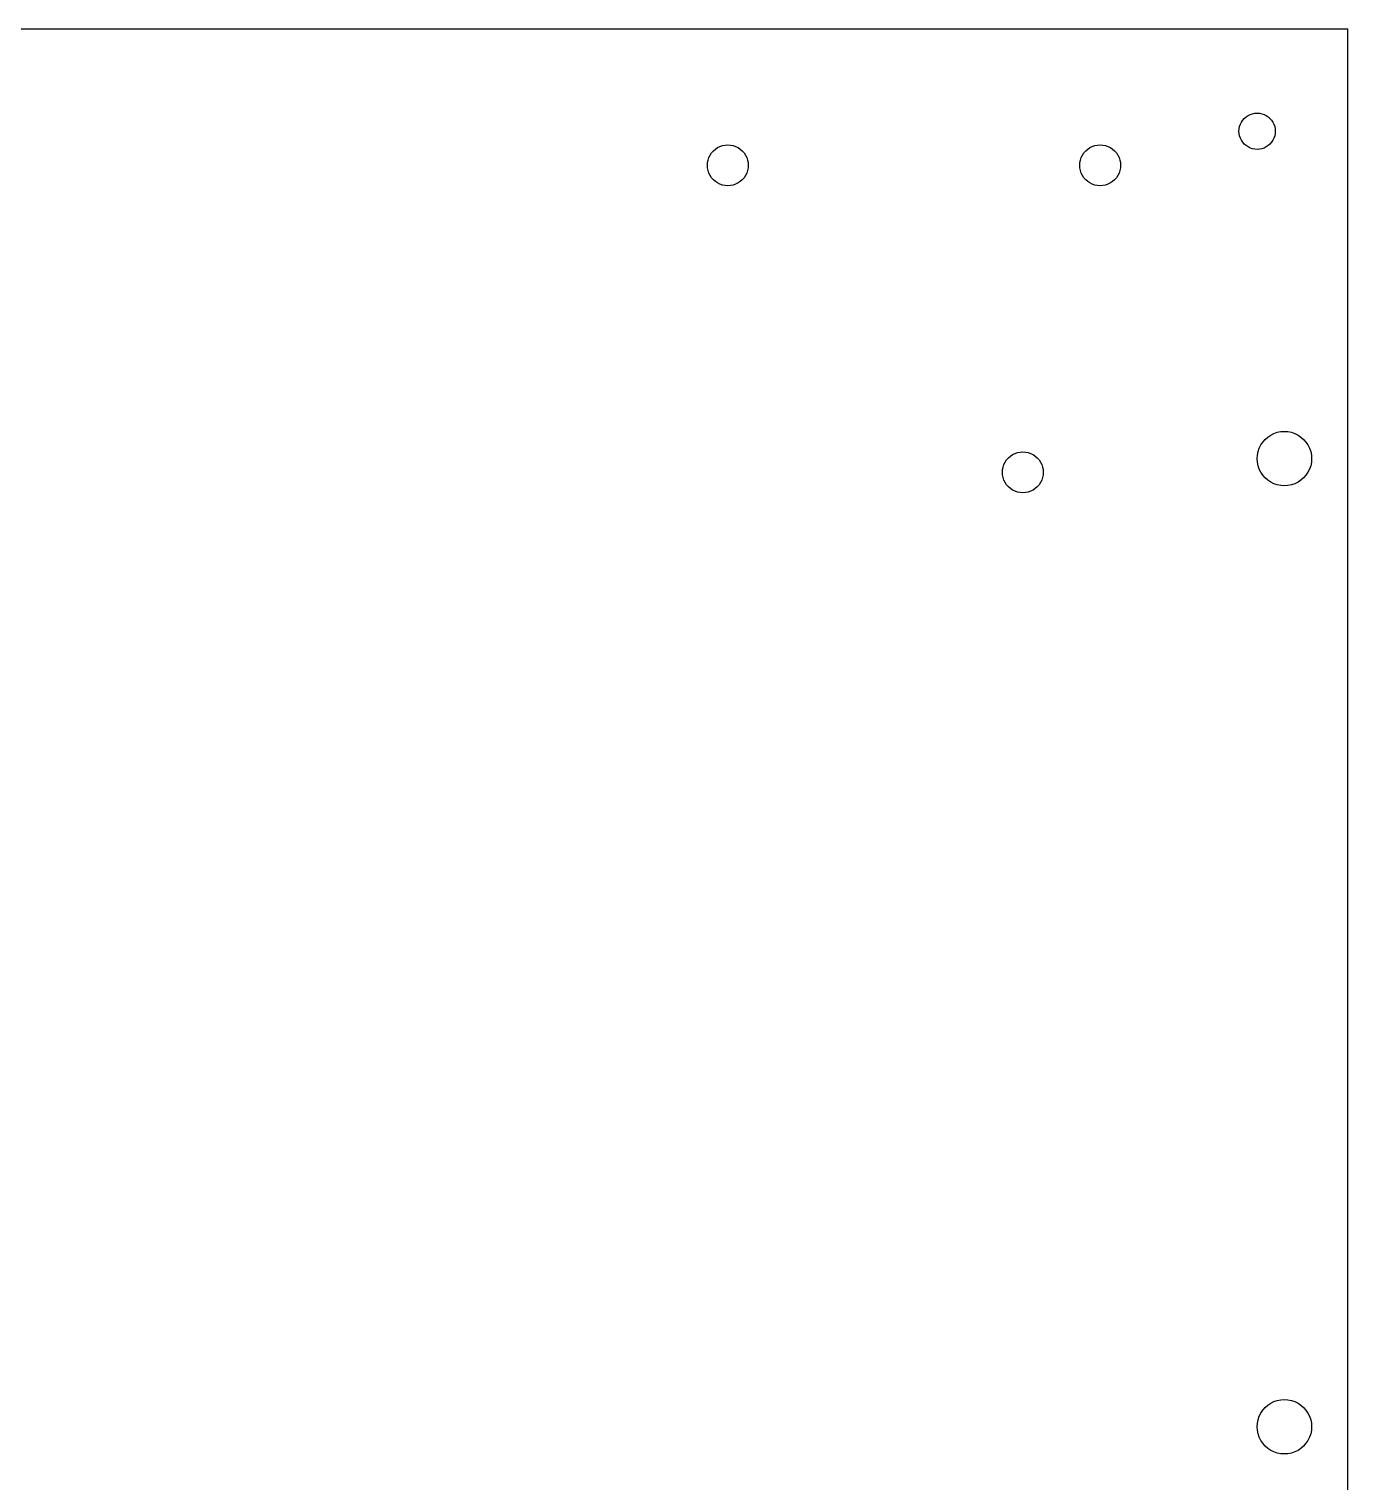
# Model space of a CAD drawing. Header units: metres. Extents: x 0 to 569, y 6 to 314.
# Drawn here: x 423.4 to 568.6, y 153.8 to 313.8 of the extents above; entities that cross this region are included whole.
import ezdxf

# ---------------------------------------------------------------- set-up
doc = ezdxf.new("R2010")
doc.units = ezdxf.units.M

msp = doc.modelspace()

# ---------------------------------------------------------------- linework, layer by layer
for p, q in [((568.62, 313.756), (0, 313.756)), ((568.62, 6), (568.62, 313.756)), ((557.033, 303.724), (557.206, 303.92)), ((557.206, 303.92), (557.402, 304.093)), ((557.402, 304.093), (557.62, 304.238)), ((557.62, 304.238), (557.855, 304.354)), ((557.855, 304.354), (558.102, 304.438)), ((558.102, 304.438), (558.359, 304.489)), ((558.359, 304.489), (558.62, 304.506)), ((558.62, 304.506), (558.881, 304.489)), ((558.881, 304.489), (559.138, 304.438)), ((559.138, 304.438), (559.385, 304.354)), ((559.385, 304.354), (559.62, 304.238)), ((559.62, 304.238), (559.838, 304.093)), ((559.838, 304.093), (560.034, 303.92)), ((560.034, 303.92), (560.207, 303.724)), ((556.62, 302.506), (556.637, 302.767)), ((556.637, 302.245), (556.62, 302.506)), ((556.637, 302.767), (556.688, 303.024)), ((556.688, 303.024), (556.772, 303.271)), ((556.772, 303.271), (556.888, 303.506)), ((556.888, 303.506), (557.033, 303.724)), ((560.207, 303.724), (560.352, 303.506)), ((560.352, 303.506), (560.468, 303.271)), ((560.468, 303.271), (560.552, 303.024)), ((560.552, 303.024), (560.603, 302.767)), ((560.603, 302.767), (560.62, 302.506)), ((560.62, 302.506), (560.603, 302.245)), ((499.206, 300.705), (499.47, 300.835)), ((499.47, 300.835), (499.749, 300.929)), ((499.749, 300.929), (500.038, 300.987)), ((500.038, 300.987), (500.331, 301.006)), ((500.331, 301.006), (500.625, 300.987)), ((500.625, 300.987), (500.914, 300.929)), ((500.914, 300.929), (501.192, 300.835)), ((501.192, 300.835), (501.456, 300.705)), ((540.206, 300.705), (540.47, 300.835)), ((540.47, 300.835), (540.749, 300.929)), ((540.749, 300.929), (541.038, 300.987)), ((541.038, 300.987), (541.331, 301.006)), ((541.331, 301.006), (541.625, 300.987)), ((541.625, 300.987), (541.914, 300.929)), ((541.914, 300.929), (542.192, 300.835)), ((542.192, 300.835), (542.456, 300.705)), ((556.688, 301.988), (556.637, 302.245)), ((556.772, 301.741), (556.688, 301.988)), ((556.888, 301.506), (556.772, 301.741)), ((557.033, 301.289), (556.888, 301.506)), ((557.206, 301.092), (557.033, 301.289)), ((557.402, 300.919), (557.206, 301.092)), ((557.62, 300.774), (557.402, 300.919)), ((557.855, 300.658), (557.62, 300.774)), ((559.62, 300.774), (559.385, 300.658)), ((559.838, 300.919), (559.62, 300.774)), ((560.034, 301.092), (559.838, 300.919)), ((560.207, 301.289), (560.034, 301.092)), ((560.352, 301.506), (560.207, 301.289)), ((560.468, 301.741), (560.352, 301.506)), ((560.552, 301.988), (560.468, 301.741)), ((560.603, 302.245), (560.552, 301.988)), ((498.1, 299.05), (498.158, 299.338)), ((498.158, 299.338), (498.253, 299.617)), ((498.253, 299.617), (498.383, 299.881)), ((498.383, 299.881), (498.546, 300.126)), ((498.546, 300.126), (498.74, 300.347)), ((498.74, 300.347), (498.962, 300.541)), ((498.962, 300.541), (499.206, 300.705)), ((501.456, 300.705), (501.701, 300.541)), ((501.701, 300.541), (501.922, 300.347)), ((501.922, 300.347), (502.116, 300.126)), ((502.116, 300.126), (502.28, 299.881)), ((502.28, 299.881), (502.41, 299.617)), ((502.41, 299.617), (502.505, 299.338)), ((502.505, 299.338), (502.562, 299.05)), ((539.1, 299.05), (539.158, 299.338)), ((539.158, 299.338), (539.253, 299.617)), ((539.253, 299.617), (539.383, 299.881)), ((539.383, 299.881), (539.546, 300.126)), ((539.546, 300.126), (539.74, 300.347)), ((539.74, 300.347), (539.962, 300.541)), ((539.962, 300.541), (540.206, 300.705)), ((542.456, 300.705), (542.701, 300.541)), ((542.701, 300.541), (542.922, 300.347)), ((542.922, 300.347), (543.116, 300.126)), ((543.116, 300.126), (543.28, 299.881)), ((543.28, 299.881), (543.41, 299.617)), ((543.41, 299.617), (543.505, 299.338)), ((543.505, 299.338), (543.562, 299.05)), ((558.102, 300.574), (557.855, 300.658)), ((558.359, 300.523), (558.102, 300.574)), ((558.62, 300.506), (558.359, 300.523)), ((558.881, 300.523), (558.62, 300.506)), ((559.138, 300.574), (558.881, 300.523)), ((559.385, 300.658), (559.138, 300.574)), ((498.081, 298.756), (498.1, 299.05)), ((498.1, 298.462), (498.081, 298.756)), ((498.158, 298.174), (498.1, 298.462)), ((498.253, 297.895), (498.158, 298.174)), ((498.383, 297.631), (498.253, 297.895)), ((498.546, 297.386), (498.383, 297.631)), ((502.28, 297.631), (502.116, 297.386)), ((502.41, 297.895), (502.28, 297.631)), ((502.505, 298.174), (502.41, 297.895)), ((502.562, 298.462), (502.505, 298.174)), ((502.562, 299.05), (502.581, 298.756)), ((502.581, 298.756), (502.562, 298.462)), ((539.081, 298.756), (539.1, 299.05)), ((539.1, 298.462), (539.081, 298.756)), ((539.158, 298.174), (539.1, 298.462)), ((539.253, 297.895), (539.158, 298.174)), ((539.383, 297.631), (539.253, 297.895)), ((539.546, 297.386), (539.383, 297.631)), ((543.28, 297.631), (543.116, 297.386)), ((543.41, 297.895), (543.28, 297.631)), ((543.505, 298.174), (543.41, 297.895)), ((543.562, 298.462), (543.505, 298.174)), ((543.562, 299.05), (543.581, 298.756)), ((543.581, 298.756), (543.562, 298.462)), ((498.74, 297.165), (498.546, 297.386)), ((498.962, 296.971), (498.74, 297.165)), ((499.206, 296.808), (498.962, 296.971)), ((499.47, 296.677), (499.206, 296.808)), ((499.749, 296.583), (499.47, 296.677)), ((500.038, 296.525), (499.749, 296.583)), ((500.331, 296.506), (500.038, 296.525)), ((500.625, 296.525), (500.331, 296.506)), ((500.914, 296.583), (500.625, 296.525)), ((501.192, 296.677), (500.914, 296.583)), ((501.456, 296.808), (501.192, 296.677)), ((501.701, 296.971), (501.456, 296.808)), ((501.922, 297.165), (501.701, 296.971)), ((502.116, 297.386), (501.922, 297.165)), ((539.74, 297.165), (539.546, 297.386)), ((539.962, 296.971), (539.74, 297.165)), ((540.206, 296.808), (539.962, 296.971)), ((540.47, 296.677), (540.206, 296.808)), ((540.749, 296.583), (540.47, 296.677)), ((541.038, 296.525), (540.749, 296.583)), ((541.331, 296.506), (541.038, 296.525)), ((541.625, 296.525), (541.331, 296.506)), ((541.914, 296.583), (541.625, 296.525)), ((542.192, 296.677), (541.914, 296.583)), ((542.456, 296.808), (542.192, 296.677)), ((542.701, 296.971), (542.456, 296.808)), ((542.922, 297.165), (542.701, 296.971)), ((543.116, 297.386), (542.922, 297.165)), ((559.499, 268.585), (559.794, 268.843)), ((559.794, 268.843), (560.12, 269.061)), ((560.12, 269.061), (560.472, 269.235)), ((560.472, 269.235), (560.844, 269.361)), ((560.844, 269.361), (561.228, 269.438)), ((561.228, 269.438), (561.62, 269.463)), ((561.62, 269.463), (562.012, 269.438)), ((562.012, 269.438), (562.396, 269.361)), ((562.396, 269.361), (562.768, 269.235)), ((562.768, 269.235), (563.12, 269.061)), ((563.12, 269.061), (563.446, 268.843)), ((563.446, 268.843), (563.741, 268.585)), ((531.959, 267.035), (532.238, 267.129)), ((532.238, 267.129), (532.526, 267.187)), ((532.526, 267.187), (532.82, 267.206)), ((532.82, 267.206), (533.114, 267.187)), ((533.114, 267.187), (533.402, 267.129)), ((533.402, 267.129), (533.681, 267.035)), ((558.646, 266.855), (558.722, 267.24)), ((558.722, 267.24), (558.848, 267.611)), ((558.848, 267.611), (559.022, 267.963)), ((559.022, 267.963), (559.24, 268.29)), ((559.24, 268.29), (559.499, 268.585)), ((563.741, 268.585), (564, 268.29)), ((564, 268.29), (564.218, 267.963)), ((564.218, 267.963), (564.392, 267.611)), ((564.392, 267.611), (564.518, 267.24)), ((564.518, 267.24), (564.594, 266.855)), ((530.589, 265.25), (530.647, 265.538)), ((530.647, 265.538), (530.741, 265.817)), ((530.741, 265.817), (530.871, 266.081)), ((530.871, 266.081), (531.035, 266.326)), ((531.035, 266.326), (531.229, 266.547)), ((531.229, 266.547), (531.45, 266.741)), ((531.45, 266.741), (531.695, 266.905)), ((531.695, 266.905), (531.959, 267.035)), ((533.681, 267.035), (533.945, 266.905)), ((533.945, 266.905), (534.19, 266.741)), ((534.19, 266.741), (534.411, 266.547)), ((534.411, 266.547), (534.605, 266.326)), ((534.605, 266.326), (534.769, 266.081)), ((534.769, 266.081), (534.899, 265.817)), ((534.899, 265.817), (534.993, 265.538)), ((534.993, 265.538), (535.051, 265.25)), ((558.62, 266.463), (558.646, 266.855)), ((558.646, 266.072), (558.62, 266.463)), ((558.722, 265.687), (558.646, 266.072)), ((558.848, 265.315), (558.722, 265.687)), ((564.518, 265.687), (564.392, 265.315)), ((564.594, 266.072), (564.518, 265.687)), ((564.594, 266.855), (564.62, 266.463)), ((564.62, 266.463), (564.594, 266.072)), ((530.57, 264.956), (530.589, 265.25)), ((530.589, 264.662), (530.57, 264.956)), ((530.647, 264.374), (530.589, 264.662)), ((530.741, 264.095), (530.647, 264.374)), ((530.871, 263.831), (530.741, 264.095)), ((534.899, 264.095), (534.769, 263.831)), ((534.993, 264.374), (534.899, 264.095)), ((535.051, 264.662), (534.993, 264.374)), ((535.051, 265.25), (535.07, 264.956)), ((535.07, 264.956), (535.051, 264.662)), ((559.022, 264.963), (558.848, 265.315)), ((559.24, 264.637), (559.022, 264.963)), ((559.499, 264.342), (559.24, 264.637)), ((559.794, 264.083), (559.499, 264.342)), ((560.12, 263.865), (559.794, 264.083)), ((563.446, 264.083), (563.12, 263.865)), ((563.741, 264.342), (563.446, 264.083)), ((564, 264.637), (563.741, 264.342)), ((564.218, 264.963), (564, 264.637)), ((564.392, 265.315), (564.218, 264.963)), ((531.035, 263.586), (530.871, 263.831)), ((531.229, 263.365), (531.035, 263.586)), ((531.45, 263.171), (531.229, 263.365)), ((531.695, 263.008), (531.45, 263.171)), ((531.959, 262.877), (531.695, 263.008)), ((532.238, 262.783), (531.959, 262.877)), ((532.526, 262.725), (532.238, 262.783)), ((532.82, 262.706), (532.526, 262.725)), ((533.114, 262.725), (532.82, 262.706)), ((533.402, 262.783), (533.114, 262.725)), ((533.681, 262.877), (533.402, 262.783)), ((533.945, 263.008), (533.681, 262.877)), ((534.19, 263.171), (533.945, 263.008)), ((534.411, 263.365), (534.19, 263.171)), ((534.605, 263.586), (534.411, 263.365)), ((534.769, 263.831), (534.605, 263.586)), ((560.472, 263.692), (560.12, 263.865)), ((560.844, 263.566), (560.472, 263.692)), ((561.228, 263.489), (560.844, 263.566)), ((561.62, 263.463), (561.228, 263.489)), ((562.012, 263.489), (561.62, 263.463)), ((562.396, 263.566), (562.012, 263.489)), ((562.768, 263.692), (562.396, 263.566)), ((563.12, 263.865), (562.768, 263.692)), ((559.022, 161.378), (559.24, 161.704)), ((559.24, 161.704), (559.499, 161.999)), ((559.499, 161.999), (559.794, 162.258)), ((559.794, 162.258), (560.12, 162.476)), ((560.12, 162.476), (560.472, 162.65)), ((560.472, 162.65), (560.844, 162.776)), ((560.844, 162.776), (561.228, 162.852)), ((561.228, 162.852), (561.62, 162.878)), ((561.62, 162.878), (562.012, 162.852)), ((562.012, 162.852), (562.396, 162.776)), ((562.396, 162.776), (562.768, 162.65)), ((562.768, 162.65), (563.12, 162.476)), ((563.12, 162.476), (563.446, 162.258)), ((563.446, 162.258), (563.741, 161.999)), ((563.741, 161.999), (564, 161.704)), ((564, 161.704), (564.218, 161.378)), ((558.62, 159.878), (558.646, 160.27)), ((558.646, 160.27), (558.722, 160.654)), ((558.722, 160.654), (558.848, 161.026)), ((558.848, 161.026), (559.022, 161.378)), ((564.218, 161.378), (564.392, 161.026)), ((564.392, 161.026), (564.518, 160.654)), ((564.518, 160.654), (564.594, 160.27)), ((564.594, 160.27), (564.62, 159.878)), ((558.646, 159.486), (558.62, 159.878)), ((558.722, 159.102), (558.646, 159.486)), ((558.848, 158.73), (558.722, 159.102)), ((559.022, 158.378), (558.848, 158.73)), ((559.24, 158.052), (559.022, 158.378)), ((564.218, 158.378), (564, 158.052)), ((564.392, 158.73), (564.218, 158.378)), ((564.518, 159.102), (564.392, 158.73)), ((564.594, 159.486), (564.518, 159.102)), ((564.62, 159.878), (564.594, 159.486)), ((559.499, 157.757), (559.24, 158.052)), ((559.794, 157.498), (559.499, 157.757)), ((560.12, 157.28), (559.794, 157.498)), ((560.472, 157.106), (560.12, 157.28)), ((560.844, 156.98), (560.472, 157.106)), ((561.228, 156.904), (560.844, 156.98)), ((561.62, 156.878), (561.228, 156.904)), ((562.012, 156.904), (561.62, 156.878)), ((562.396, 156.98), (562.012, 156.904)), ((562.768, 157.106), (562.396, 156.98)), ((563.12, 157.28), (562.768, 157.106)), ((563.446, 157.498), (563.12, 157.28)), ((563.741, 157.757), (563.446, 157.498)), ((564, 158.052), (563.741, 157.757))]:
    msp.add_line(p, q)

doc.saveas('drawing.dxf')
